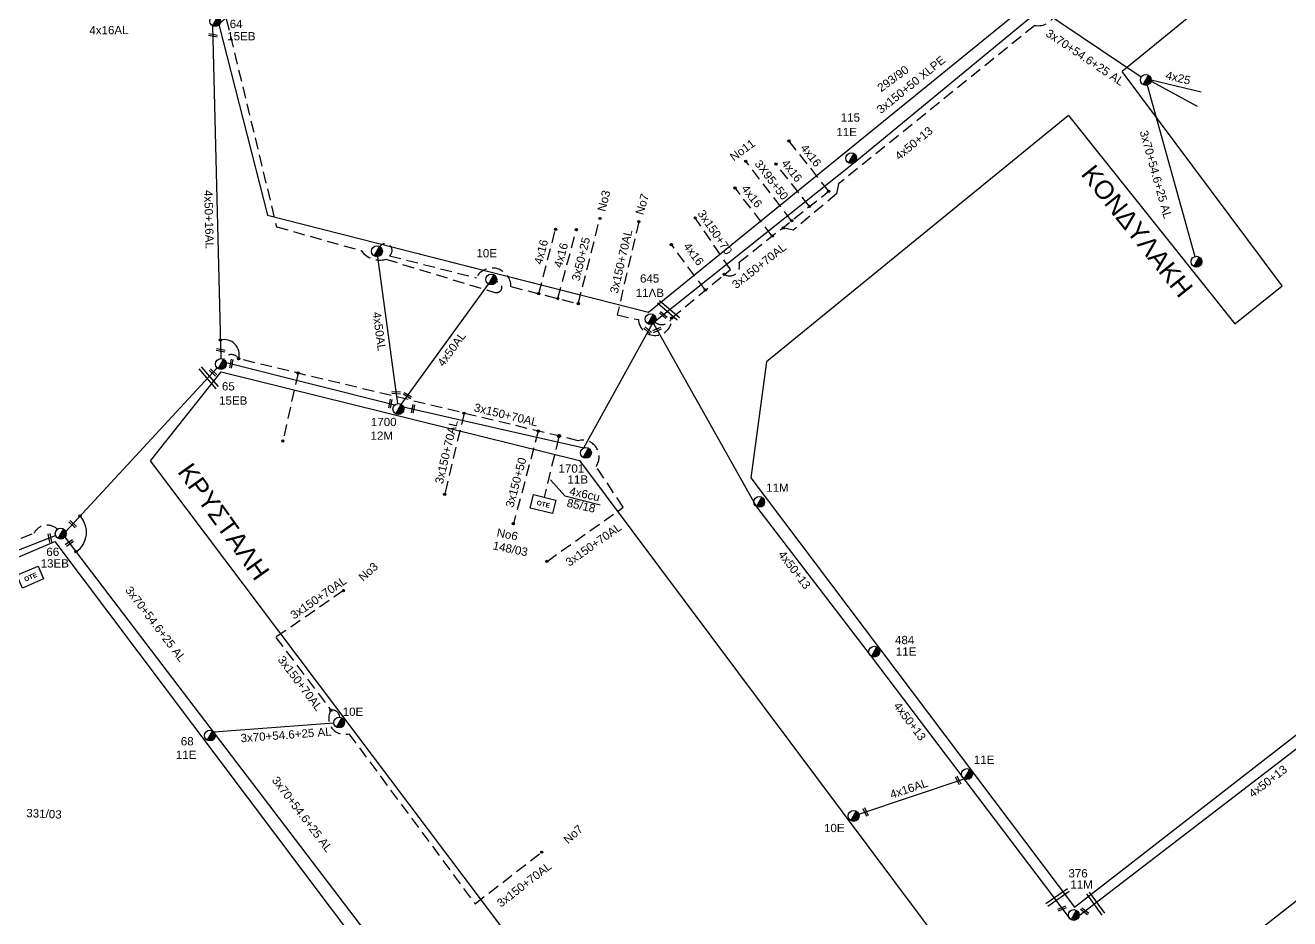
# Model space of a CAD drawing. Header units: millimetres. Extents: x 2910 to 3994, y 712 to 1224.
# Drawn here: x 3578 to 3715.6, y 859.8 to 957 of the extents above; entities that cross this region are included whole.
import ezdxf
from ezdxf.enums import TextEntityAlignment as Align

# ---------------------------------------------------------------- set-up
doc = ezdxf.new("R2010")
doc.units = ezdxf.units.MM
doc.linetypes.add('DASHED', pattern=[19.05, 12.7, -6.35])
for name, color, linetype in [('.15', 7, 'Continuous'), ('3x150+50', 7, 'Continuous'), ('3x150+50 XLPE', 7, 'Continuous'), ('3x150+70', 7, 'Continuous'), ('3x150+70AL', 7, 'Continuous'), ('3x50+25', 7, 'Continuous'), ('3x70+54.6+25 AL', 7, 'Continuous'), ('3X95+50', 7, 'Continuous'), ('4x16', 7, 'Continuous'), ('4x16AL', 7, 'Continuous'), ('4x25', 7, 'Continuous'), ('4x50+13', 7, 'Continuous'), ('4x50+16AL', 7, 'Continuous'), ('4x50AL', 7, 'Continuous'), ('Pillar OTE', 7, 'Continuous'), ('text διευθύνσεων', 7, 'Continuous'), ('TEXT ΚΑΛΩΔΙΩΝ', 7, 'Continuous'), ('Επιγραφές - Σχήματα', 7, 'Continuous'), ('Μηχανική τομή', 7, 'Continuous'), ('Στύλος ΦΜ', 7, 'Continuous'), ('Στύλος ΦΜ @ 1', 7, 'Continuous'), ('Συνδέσεις', 7, 'Continuous'), ('Τομή', 7, 'Continuous'), ('ΥΠΟΒΑΘΡΟ ΔΕΗ', 7, 'Continuous'), ('Υπόβαθρο ΔΕΗ', 7, 'Continuous'), ('Υπόγεια καλώδια Παροχών ΧΤ   4x50AL', 7, 'Continuous'), ('Υπόγεια καλώδια Παροχών ΧΤ   4x6', 7, 'Continuous')]:
    doc.layers.add(name, color=color, linetype=linetype)
doc.styles.get("Standard").update_dxf_attribs({"font": 'arial.ttf'})
doc.linetypes.add('SYN_LINE', pattern='A,0.5,-0.0001,["/\\/\\/\\/",Standard,S=0.1,R=0,X=0,Y=-0.05],-0.25', length=0.7501)
doc.dimstyles.new('ISO-25', dxfattribs={"dimtxt": 2.5, "dimasz": 2.5, "dimexe": 1.25, "dimexo": 0.625, "dimtad": 1, "dimtxsty": 'Standard', "dimcen": 2.5, "dimadec": 0, "dimazin": 0, "dimtfac": 1, "dimtmove": 0, "dimatfit": 3, "dimfxl": 1, "dimarcsym": 0})

# ---------------------------------------------------------------- blocks, each defined once
blk = doc.blocks.new('ΥΠΑΡΧΩΝ ΤΣΙΜΕΝΤΕΝΙΟΣ ΣΤΥΛΟΣ')
at = {"layer": 'Στύλος ΦΜ'}
blk.add_hatch(color=7, dxfattribs=at).paths.add_polyline_path([(-1.29, -2.28, 0.574793), (2.62, 0, 0.268822), (1.3, 2.27)])
at = {"layer": 'Στύλος ΦΜ', "color": 7}
blk.add_line((-1.29, -2.28), (1.3, 2.27), dxfattribs=at)
blk.add_circle((0, 0), 2.62, dxfattribs=at)
at = {"layer": 'Στύλος ΦΜ', "flags": 4}
for tag, p in [('ΤΥΠΟΣ', (-4.91, 3.03)), ('ΑΡΙΘΜΟΣ', (-4.68, 8.05))]:
    blk.add_attdef(tag, p, '', height=4, dxfattribs=at)
blk = doc.blocks.new('ΜΗΧΑΝΙΚΗ ΤΟΜΗ')
at = {"layer": 'Μηχανική τομή', "ltscale": 40}
for p, q in [((-1.9, 0.8), (5.7, 0.8)), ((-1.9, -0.8), (5.7, -0.8))]:
    blk.add_line(p, q, dxfattribs=at)
blk = doc.blocks.new('ΤΟΜΗ')
at = {"layer": 'Τομή', "ltscale": 40}
for p, q in [((-5.7, 0), (17.1, 0)), ((-5.7, -2.8), (17.1, -2.8))]:
    blk.add_line(p, q, dxfattribs=at)
blk = doc.blocks.new('_ΣΥΝΔΕΣΗ')
at = {"layer": 'Συνδέσεις', "linetype": 'SYN_LINE', "ltscale": 40}
blk.add_hatch(color=256, dxfattribs=at).paths.add_polyline_path([(0.5, -0.01, 1), (-0.5, -0.01, 1)])
at = {"layer": 'Συνδέσεις'}
blk.add_circle((0, -0.01), 0.5, dxfattribs=at)
blk = doc.blocks.new('PILLAR ΟΤΕ')
at = {"layer": 'Pillar OTE', "ltscale": 40}
blk.add_lwpolyline([(-3.31, 2.02), (3.39, 2.02), (3.39, -1.99), (-3.31, -1.99)], close=True, dxfattribs=at)
at = {"layer": 'Pillar OTE', "insert": (-1.81, 0.71), "char_height": 1.3575, "width": 109.961, "attachment_point": 1}
blk.add_mtext('{\\fArial|b1|i0|c161|p34;OTE}', dxfattribs=at)
blk = doc.blocks.new('TSONTA XT1')
at = {"ltscale": 40}
h = blk.add_hatch(color=256, dxfattribs=at)
h.dxf.hatch_style = 1
h.paths.add_polyline_path([(595.96, 2487.66), (597.07, 2488.77), (595.96, 2489.87), (594.85, 2488.77)])
blk.add_lwpolyline([(594.85, 2488.77), (595.96, 2489.87), (597.07, 2488.77), (595.96, 2487.66)], close=True, dxfattribs=at)

msp = doc.modelspace()

# ---------------------------------------------------------------- linework, layer by layer
at = {"layer": '.15', "color": 30, "linetype": 'DASHED', "lineweight": -3, "ltscale": 0.1}
msp.add_lwpolyline([(3498.37, 822.45), (3498.2, 820.6), (3486.32, 821.56), (3492.28, 891.06), (3533.71, 909.21, -1.556006), (3536.78, 908.39), (3549.44, 898.52), (3565.12, 896.45), (3578.97, 901.71, -0.509711), (3581.52, 902.14, -105.126154)], format="xyb", dxfattribs=at)
at = {"layer": '3x150+50', "color": 6, "linetype": 'DASHED', "lineweight": -3, "ltscale": 0.1}
msp.add_lwpolyline([(3599.45, 959.55), (3605.36, 935.06), (3614.58, 932.47, 0.315725), (3617.26, 931.53), (3629.11, 927.92, 1.166677), (3629.27, 929.1, 0.119171)], format="xyb", dxfattribs=at)
at = {"layer": '3x150+50', "color": 62, "linetype": 'DASHED', "lineweight": -3, "ltscale": 0.1}
msp.add_lwpolyline([(3633.84, 912.83), (3631.14, 902.73)], dxfattribs=at)
at = {"layer": '3x150+50 XLPE', "color": 85, "linetype": 'DASHED', "lineweight": -3, "ltscale": 0.1}
msp.add_lwpolyline([(3690.13, 958.37, -0.388975), (3687.85, 956.99), (3666.49, 939.73), (3666.3, 938.66), (3661.59, 934.69), (3660.49, 934.95)], format="xyb", dxfattribs=at)
at = {"layer": '3x150+70', "color": 85, "linetype": 'DASHED', "lineweight": -3, "ltscale": 0.1}
msp.add_lwpolyline([(3654.09, 929.88), (3654.75, 930.43), (3650.91, 936.04)], dxfattribs=at)
at = {"layer": '3x150+70AL', "color": 85, "linetype": 'DASHED', "lineweight": -3, "ltscale": 0.1}
for points in [[(3654.09, 929.88, 0.709512), (3655.68, 931.2), (3665.45, 938.94)], [(3644.78, 935.62), (3642.43, 925.5), (3644.73, 924.96, 0.998763), (3648.36, 925.14, 0.819837)], [(3646.46, 924.74, 0.519412), (3648.36, 925.14), (3654.09, 929.88)]]:
    msp.add_lwpolyline(points, format="xyb", dxfattribs=at)
at = {"layer": '3x150+70AL', "color": 6, "linetype": 'DASHED', "lineweight": -3, "ltscale": 0.1}
msp.add_lwpolyline([(3616.59, 932.91, -1.134731), (3617.67, 931.91), (3627.08, 929.52, -0.775852), (3630.87, 928.56), (3638.19, 926.7)], format="xyb", dxfattribs=at)
at = {"layer": '3x150+70AL', "color": 62, "linetype": 'DASHED', "lineweight": -3, "ltscale": 0.1}
msp.add_lwpolyline([(3643.07, 904.53), (3640.13, 908.99, 0.705065), (3638.19, 911.78), (3601.24, 920.7, 0.588138), (3599.6, 920.64, -2.568899)], format="xyb", dxfattribs=at)
for points in [[(3607.7, 919.14), (3606.05, 911.76)], [(3625.77, 914.78), (3623.66, 905.95)], [(3634.79, 898.65), (3643.07, 904.53)]]:
    msp.add_lwpolyline(points, dxfattribs=at)
at = {"layer": '3x150+70AL', "color": 30, "linetype": 'DASHED', "lineweight": -3, "ltscale": 0.1}
for points in [[(3612.65, 895.47), (3605.28, 890.38), (3611.28, 882.45, -0.460953), (3612.24, 881.7)], [(3611.28, 882.45, 0.673885), (3613.24, 879.88), (3626.96, 861.38), (3634.22, 867)]]:
    msp.add_lwpolyline(points, format="xyb", dxfattribs=at)
at = {"layer": '3x50+25', "color": 6, "linetype": 'DASHED', "lineweight": -3, "ltscale": 0.1}
msp.add_lwpolyline([(3638.19, 926.7), (3640.58, 936.13)], dxfattribs=at)
at = {"layer": '3x70+54.6+25 AL', "color": 173, "linetype": 'SYN_LINE', "lineweight": -3, "ltscale": 10}
for points in [[(3688.48, 958.75), (3699.45, 951.37)], [(3700.09, 950.48), (3705.29, 931.82)]]:
    msp.add_lwpolyline(points, dxfattribs=at)
at = {"layer": '3x70+54.6+25 AL', "color": 30, "linetype": 'SYN_LINE', "lineweight": -3, "ltscale": 10}
for points in [[(3582.34, 901.3), (3598.69, 879.82), (3617.94, 854.5), (3642.38, 821.66)], [(3598.55, 880.09), (3611.6, 881.07)]]:
    msp.add_lwpolyline(points, dxfattribs=at)
at = {"layer": '3X95+50', "color": 85, "linetype": 'DASHED', "lineweight": -3, "ltscale": 0.1}
msp.add_lwpolyline([(3661.39, 935.73), (3656.42, 942.19)], dxfattribs=at)
at = {"layer": '4x16', "color": 85, "linetype": 'DASHED', "lineweight": -3, "ltscale": 0.1}
for points in [[(3665.45, 938.94), (3661.13, 944.39)], [(3663.35, 937.28), (3659.72, 941.89)], [(3659.29, 934.06), (3655.25, 939.29)], [(3652.02, 928.17), (3648.33, 933.13)]]:
    msp.add_lwpolyline(points, dxfattribs=at)
at = {"layer": '4x16', "color": 6, "linetype": 'DASHED', "lineweight": -3, "ltscale": 0.1}
for points in [[(3633.89, 927.79), (3635.72, 934.79)], [(3635.97, 927.26), (3637.99, 934.75)]]:
    msp.add_lwpolyline(points, dxfattribs=at)
at = {"layer": '4x16AL', "color": 30, "linetype": 'Continuous', "lineweight": -3, "ltscale": 0.1}
msp.add_lwpolyline([(3582.43, 901.89), (3598.91, 919.7)], dxfattribs=at)
at = {"layer": '4x16AL', "color": 6, "linetype": 'Continuous', "lineweight": -3, "ltscale": 0.1}
for points in [[(3568.19, 896.36), (3581.33, 901.46)], [(3668.71, 871.13), (3680.19, 874.99)]]:
    msp.add_lwpolyline(points, dxfattribs=at)
at = {"layer": '4x25', "color": 173, "linetype": 'SYN_LINE', "lineweight": -3, "ltscale": 7}
for points in [[(3700.52, 950.92), (3705.52, 948.2)], [(3700.53, 951.07), (3705.97, 949.74)]]:
    msp.add_lwpolyline(points, dxfattribs=at)
at = {"layer": '4x50+13', "color": 173, "linetype": 'Continuous', "lineweight": -3, "ltscale": 0.1}
msp.add_lwpolyline([(3795.12, 1051.82), (3775.53, 1030.52), (3749.71, 1009.49), (3725.91, 990.11), (3706.67, 973.54), (3688.72, 958.95), (3668.3, 942.1), (3646.6, 924.78)], dxfattribs=at)
at = {"layer": '4x50+13', "color": 6, "linetype": 'Continuous', "lineweight": -3, "ltscale": 0.1}
for points in [[(3638.78, 910.99), (3646.23, 924.45)], [(3646.39, 924.53), (3657.59, 904.6), (3669.94, 888.45), (3680.04, 875.11), (3691.59, 859.86)], [(3599.87, 920.3), (3618.24, 915.68)], [(3619.15, 915.48), (3638.78, 910.99)]]:
    msp.add_lwpolyline(points, dxfattribs=at)
at = {"layer": '4x50+13', "color": 30, "linetype": 'Continuous', "lineweight": -3, "ltscale": 0.1}
msp.add_lwpolyline([(3773.08, 923.64), (3744.62, 900.5), (3721.72, 882.38), (3692.68, 860.08)], dxfattribs=at)
at = {"layer": '4x50+16AL', "color": 62, "linetype": 'Continuous', "lineweight": -3, "ltscale": 0.1}
msp.add_lwpolyline([(3598.4, 956.95), (3599.29, 920.72)], dxfattribs=at)
at = {"layer": '4x50AL', "color": 6, "linetype": 'Continuous', "lineweight": -3, "ltscale": 0.1}
for points in [[(3616.34, 931.81), (3618.54, 915.81)], [(3618.91, 915.74), (3628.44, 928.82)]]:
    msp.add_lwpolyline(points, dxfattribs=at)
at = {"layer": 'TEXT ΚΑΛΩΔΙΩΝ', "color": 7, "linetype": 'Continuous', "ltscale": 0.1}
for points in [[(3618.35, 932.77), (3628.29, 930.24)], [(3630.73, 929.63), (3638.43, 927.67)]]:
    msp.add_lwpolyline(points, dxfattribs=at)
at = {"layer": 'ΥΠΟΒΑΘΡΟ ΔΕΗ', "color": 7, "lineweight": -3, "ltscale": 0.1}
msp.add_arc((3582.15, 901.81), 2.54, 303.6922, 43.8928, dxfattribs=at)
at = {"layer": 'Υπόβαθρο ΔΕΗ', "linetype": 'Continuous', "lineweight": -3}
for points in [[(3713.04, 980.44), (3676.07, 1030.92), (3599.1, 957.07), (3604.37, 936.32), (3645.85, 925.78), (3713.04, 980.44)], [(3691.52, 947.19), (3658.66, 920.36), (3656.97, 907.75), (3692.19, 861.02), (3742.67, 900.27), (3756.46, 921.05), (3720.15, 970.58), (3697.37, 951.97)], [(3691.52, 947.19), (3709.61, 924.52), (3714.77, 928.64), (3697.37, 951.97)], [(3681.19, 852.25), (3651.93, 829.54), (3591.66, 909.59), (3599.35, 919.26), (3638.31, 909.63), (3681.19, 852.25)], [(3560.14, 799.58), (3568.55, 895.41), (3581.25, 900.81), (3641.14, 821.15), (3611.48, 797.25), (3560.14, 799.58)]]:
    msp.add_lwpolyline(points, dxfattribs=at)
msp.add_lwpolyline([(3739.39, 799.69), (3700.9, 849.63), (3769.63, 903.49), (3807.76, 850.92)], close=True, dxfattribs=at)
msp.add_arc((3599.65, 921.14), 1.65, 344.4657, 104.4398, dxfattribs=at)
at = {"layer": 'Υπόγεια καλώδια Παροχών ΧΤ   4x6', "color": 62, "linetype": 'DASHED', "ltscale": 0.1}
msp.add_lwpolyline([(3636.04, 912.07), (3634.47, 905.65)], dxfattribs=at)

# ---------------------------------------------------------------- block references
at = {"layer": 'Pillar OTE', "xscale": 0.375, "yscale": 0.375, "zscale": 0.375}
for p, rotation in [((3634.34, 904.88), 346), ((3578.56, 896.92), 23)]:
    msp.add_blockref('PILLAR ΟΤΕ', p, dxfattribs=dict(at, rotation=rotation))
at = {"layer": 'Μηχανική τομή', "lineweight": -3, "xscale": 0.1249999999999999, "yscale": 0.1249999999999999, "zscale": 0.2499999999999677}
for p, rotation in [((3598.21, 955.96), 348.7771571276485), ((3647.26, 925.62), 317.7198140050951), ((3645.57, 923.96), 317.7198140050951), ((3646.56, 923.76), 22.63771021118901), ((3599.06, 921.69), 348.7771571276485), ((3600.48, 920.4), 258.8737512661074), ((3598.28, 919.36), 316.9209339551613), ((3617.78, 916.04), 258.8737512661074), ((3618.15, 917.04), 356.7168691953358), ((3619.4, 916.83), 329.2418823462738), ((3620.23, 915.48), 258.8737512661074), ((3583.01, 902.87), 316.9209339551613), ((3580.63, 901.42), 281.3501466886984), ((3582.63, 900.53), 35.78771400839146), ((3679.64, 874.57), 115.3901898144967), ((3669.58, 871.13), 115.3901898144967), ((3690.61, 860.8), 22.63771021118901), ((3693.1, 860.72), 322.4558417461906)]:
    msp.add_blockref('ΜΗΧΑΝΙΚΗ ΤΟΜΗ', p, dxfattribs=dict(at, rotation=rotation))
at = {"layer": 'Στύλος ΦΜ @ 1', "lineweight": -3, "ltscale": 40}
ref = msp.add_blockref('ΥΠΑΡΧΩΝ ΤΣΙΜΕΝΤΕΝΙΟΣ ΣΤΥΛΟΣ', (3598.69, 957.46), dxfattribs=dict(at, xscale=0.225, yscale=0.225, zscale=0.225))
ref.add_attrib('ΤΥΠΟΣ', '15ΕΒ', dxfattribs={"layer": 'Στύλος ΦΜ', "height": 0.9, "flags": 4}).set_placement((3600, 955.09), align=Align.BOTTOM_LEFT)
ref.add_attrib('ΑΡΙΘΜΟΣ', '64', (3600.27, 956.69), dxfattribs={"layer": 'Στύλος ΦΜ', "height": 0.9, "flags": 4})
at = {"layer": 'Στύλος ΦΜ @ 1', "lineweight": -3, "ltscale": 40, "xscale": 0.225, "yscale": 0.225, "zscale": 0.225}
for p in [(3699.94, 951.05), (3616.29, 932.4), (3705.45, 931.26)]:
    msp.add_blockref('ΥΠΑΡΧΩΝ ΤΣΙΜΕΝΤΕΝΙΟΣ ΣΤΥΛΟΣ', p, dxfattribs=at)
at = {"layer": 'Στύλος ΦΜ @ 1', "lineweight": -3, "ltscale": 40}
ref = msp.add_blockref('ΥΠΑΡΧΩΝ ΤΣΙΜΕΝΤΕΝΙΟΣ ΣΤΥΛΟΣ', (3667.89, 942.53), dxfattribs=dict(at, xscale=0.225, yscale=0.225, zscale=0.225))
ref.add_attrib('ΤΥΠΟΣ', '11E', dxfattribs={"layer": 'Στύλος ΦΜ', "height": 0.9, "flags": 4}).set_placement((3666.27, 944.66), align=Align.BOTTOM_LEFT)
ref.add_attrib('ΑΡΙΘΜΟΣ', '115', (3666.75, 946.51), dxfattribs={"layer": 'Στύλος ΦΜ', "height": 0.9, "flags": 4})
ref = msp.add_blockref('ΥΠΑΡΧΩΝ ΤΣΙΜΕΝΤΕΝΙΟΣ ΣΤΥΛΟΣ', (3628.73, 929.33), dxfattribs=dict(at, xscale=0.225, yscale=0.225, zscale=0.225))
ref.add_attrib('ΤΥΠΟΣ', '10Ε', dxfattribs={"layer": 'Στύλος ΦΜ', "height": 0.9, "flags": 4}).set_placement((3627.11, 931.47), align=Align.BOTTOM_LEFT)
ref = msp.add_blockref('ΥΠΑΡΧΩΝ ΤΣΙΜΕΝΤΕΝΙΟΣ ΣΤΥΛΟΣ', (3646.06, 925.01), dxfattribs=dict(at, xscale=0.225, yscale=0.225, zscale=0.225))
ref.add_attrib('ΤΥΠΟΣ', '11ΛΒ', dxfattribs={"layer": 'Στύλος ΦΜ', "height": 0.9, "flags": 4}).set_placement((3644.44, 927.15), align=Align.BOTTOM_LEFT)
ref.add_attrib('ΑΡΙΘΜΟΣ', '645', (3644.91, 928.99), dxfattribs={"layer": 'Στύλος ΦΜ', "height": 0.9, "flags": 4})
ref = msp.add_blockref('ΥΠΑΡΧΩΝ ΤΣΙΜΕΝΤΕΝΙΟΣ ΣΤΥΛΟΣ', (3599.31, 920.13), dxfattribs=dict(at, xscale=0.225, yscale=0.225, zscale=0.225))
ref.add_attrib('ΤΥΠΟΣ', '15ΕΒ', dxfattribs={"layer": 'Στύλος ΦΜ', "height": 0.9, "flags": 4}).set_placement((3599.11, 915.43), align=Align.BOTTOM_LEFT)
ref.add_attrib('ΑΡΙΘΜΟΣ', '65', (3599.42, 917.25), dxfattribs={"layer": 'Στύλος ΦΜ', "height": 0.9, "flags": 4})
ref = msp.add_blockref('ΥΠΑΡΧΩΝ ΤΣΙΜΕΝΤΕΝΙΟΣ ΣΤΥΛΟΣ', (3618.62, 915.23), dxfattribs=dict(at, xscale=0.225, yscale=0.225, zscale=0.225))
ref.add_attrib('ΤΥΠΟΣ', '12M', dxfattribs={"layer": 'Στύλος ΦΜ', "height": 0.9, "flags": 4}).set_placement((3615.59, 911.61), align=Align.BOTTOM_LEFT)
ref.add_attrib('ΑΡΙΘΜΟΣ', '1700', (3615.63, 913.37), dxfattribs={"layer": 'Στύλος ΦΜ', "height": 0.9, "flags": 4})
ref = msp.add_blockref('ΥΠΑΡΧΩΝ ΤΣΙΜΕΝΤΕΝΙΟΣ ΣΤΥΛΟΣ', (3639.03, 910.46), dxfattribs=dict(at, xscale=0.225, yscale=0.225, zscale=0.225))
ref.add_attrib('ΤΥΠΟΣ', '11B', dxfattribs={"layer": 'Στύλος ΦΜ', "height": 0.9, "flags": 4}).set_placement((3637.02, 906.85), align=Align.BOTTOM_LEFT)
ref.add_attrib('ΑΡΙΘΜΟΣ', '1701', (3636.04, 908.3), dxfattribs={"layer": 'Στύλος ΦΜ', "height": 0.9, "flags": 4})
ref = msp.add_blockref('ΥΠΑΡΧΩΝ ΤΣΙΜΕΝΤΕΝΙΟΣ ΣΤΥΛΟΣ', (3657.88, 905.12), dxfattribs=dict(at, xscale=0.225, yscale=0.225, zscale=0.225))
ref.add_attrib('ΤΥΠΟΣ', '11Μ', dxfattribs={"layer": 'Στύλος ΦΜ', "height": 0.9, "flags": 4}).set_placement((3658.64, 905.95), align=Align.BOTTOM_LEFT)
ref = msp.add_blockref('ΥΠΑΡΧΩΝ ΤΣΙΜΕΝΤΕΝΙΟΣ ΣΤΥΛΟΣ', (3581.88, 901.67), dxfattribs=dict(at, xscale=0.225, yscale=0.225, zscale=0.225))
ref.add_attrib('ΤΥΠΟΣ', '13ΕΒ', dxfattribs={"layer": 'Στύλος ΦΜ', "height": 0.9, "flags": 4}).set_placement((3579.7, 897.71), align=Align.BOTTOM_LEFT)
ref.add_attrib('ΑΡΙΘΜΟΣ', '66', (3580.32, 899.24), dxfattribs={"layer": 'Στύλος ΦΜ', "height": 0.9, "flags": 4})
ref = msp.add_blockref('ΥΠΑΡΧΩΝ ΤΣΙΜΕΝΤΕΝΙΟΣ ΣΤΥΛΟΣ', (3670.4, 888.82), dxfattribs=dict(at, xscale=0.225, yscale=0.225, zscale=0.225))
ref.add_attrib('ΤΥΠΟΣ', '11Ε', dxfattribs={"layer": 'Στύλος ΦΜ', "height": 0.9, "flags": 4}).set_placement((3672.74, 888.11), align=Align.BOTTOM_LEFT)
ref.add_attrib('ΑΡΙΘΜΟΣ', '484', (3672.65, 889.64), dxfattribs={"layer": 'Στύλος ΦΜ', "height": 0.9, "flags": 4})
ref = msp.add_blockref('ΥΠΑΡΧΩΝ ΤΣΙΜΕΝΤΕΝΙΟΣ ΣΤΥΛΟΣ', (3612.18, 881.11), dxfattribs=dict(at, xscale=0.225, yscale=0.225, zscale=0.225))
ref.add_attrib('ΤΥΠΟΣ', '10Ε', dxfattribs={"layer": 'Στύλος ΦΜ', "height": 0.9, "flags": 4}).set_placement((3612.56, 881.56), align=Align.BOTTOM_LEFT)
ref = msp.add_blockref('ΥΠΑΡΧΩΝ ΤΣΙΜΕΝΤΕΝΙΟΣ ΣΤΥΛΟΣ', (3598.12, 879.69), dxfattribs=dict(at, xscale=0.225, yscale=0.225, zscale=0.225))
ref.add_attrib('ΤΥΠΟΣ', '11Ε', dxfattribs={"layer": 'Στύλος ΦΜ', "height": 0.9, "flags": 4}).set_placement((3594.41, 876.88), align=Align.BOTTOM_LEFT)
ref.add_attrib('ΑΡΙΘΜΟΣ', '68', (3594.95, 878.62), dxfattribs={"layer": 'Στύλος ΦΜ', "height": 0.9, "flags": 4})
ref = msp.add_blockref('ΥΠΑΡΧΩΝ ΤΣΙΜΕΝΤΕΝΙΟΣ ΣΤΥΛΟΣ', (3680.48, 875.5), dxfattribs=dict(at, xscale=0.225, yscale=0.225, zscale=0.225))
ref.add_attrib('ΤΥΠΟΣ', '11Ε', dxfattribs={"layer": 'Στύλος ΦΜ', "height": 0.9, "flags": 4}).set_placement((3681.23, 876.34), align=Align.BOTTOM_LEFT)
ref = msp.add_blockref('ΥΠΑΡΧΩΝ ΤΣΙΜΕΝΤΕΝΙΟΣ ΣΤΥΛΟΣ', (3668.15, 870.94), dxfattribs=dict(at, xscale=0.225, yscale=0.225, zscale=0.225))
ref.add_attrib('ΤΥΠΟΣ', '10Ε', dxfattribs={"layer": 'Στύλος ΦΜ', "height": 0.9, "flags": 4}).set_placement((3664.93, 868.91), align=Align.BOTTOM_LEFT)
ref = msp.add_blockref('ΥΠΑΡΧΩΝ ΤΣΙΜΕΝΤΕΝΙΟΣ ΣΤΥΛΟΣ', (3692.1, 860.16), dxfattribs=dict(at, xscale=0.225, yscale=0.225, zscale=0.225))
ref.add_attrib('ΤΥΠΟΣ', '11Μ', dxfattribs={"layer": 'Στύλος ΦΜ', "height": 0.9, "flags": 4}).set_placement((3691.73, 862.76), align=Align.BOTTOM_LEFT)
ref.add_attrib('ΑΡΙΘΜΟΣ', '376', (3691.52, 864.25), dxfattribs={"layer": 'Στύλος ΦΜ', "height": 0.9, "flags": 4})
at = {"layer": 'Συνδέσεις', "lineweight": -3, "xscale": 0.25, "yscale": 0.25, "zscale": 0.25}
for p in [(3661.13, 944.39), (3656.42, 942.19), (3659.72, 941.89), (3655.25, 939.29), (3665.45, 938.94), (3663.35, 937.28), (3640.54, 935.97), (3644.78, 935.62), (3650.91, 936.04), (3661.4, 935.73), (3635.72, 934.79), (3637.99, 934.76), (3659.29, 934.07), (3660.5, 934.95), (3648.33, 933.13), (3654.09, 929.89), (3633.89, 927.79), (3635.97, 927.26), (3652.02, 928.18), (3638.19, 926.7), (3648.36, 925.15), (3599.24, 922.74), (3601.24, 920.7), (3607.7, 919.14), (3625.77, 914.78), (3633.84, 912.83), (3606.05, 911.76), (3623.66, 905.95), (3583.98, 903.58), (3631.14, 902.74), (3583.56, 899.7), (3634.79, 898.65), (3612.65, 895.47), (3611.29, 882.45), (3634.22, 867)]:
    msp.add_blockref('_ΣΥΝΔΕΣΗ', p, dxfattribs=at)
at = {"layer": 'Συνδέσεις', "xscale": 0.2, "yscale": 0.2, "zscale": 0.2, "rotation": 346.280215019126}
msp.add_blockref('TSONTA XT1', (3402.25, 457), dxfattribs=at)
at = {"layer": 'Τομή', "lineweight": -3, "xscale": 0.125, "yscale": 0.125, "zscale": 0.2499999999999997}
for p, rotation in [((3648.42, 925.35), 139.2328911016411), ((3597.63, 919.29), 310.6151942878682), ((3689.66, 861.82), 34.88497155631342), ((3694.2, 862.08), 305.6993210026235)]:
    msp.add_blockref('ΤΟΜΗ', p, dxfattribs=dict(at, rotation=rotation))

# ---------------------------------------------------------------- texts
at = {"layer": 'text διευθύνσεων', "color": 7, "linetype": 'Continuous', "lineweight": -3, "ltscale": 0.1}
for s, rotation, p in [('KONΔΥΛΑΚΗ', 308.5831, (3699, 934.6)), ('ΚΡΥΣΤΑΛΗ', 305.5202, (3599.62, 902.97))]:
    msp.add_text(s, height=2, rotation=rotation, dxfattribs=at).set_placement(p, align=Align.MIDDLE_CENTER)
at = {"layer": 'TEXT ΚΑΛΩΔΙΩΝ', "color": 7, "linetype": 'Continuous', "lineweight": -3, "ltscale": 0.1}
for s, rotation, p in [('4x16AL', 0.451, (3587.13, 956.47)), ('3x70+54.6+25 AL', 326.085, (3693.33, 953.51)), ('3x150+50 XLPE', 38.9366, (3674.39, 950.54)), ('293/90', 36.2408, (3672.43, 951.19)), ('4x25', 346.2968, (3703.46, 951.28)), ('4x50+13', 39.5179, (3674.69, 944.16)), ('3x70+54.6+25 AL', 285.5923, (3701.03, 940.76)), ('No11', 36.2408, (3656.05, 943.42)), ('4x16', 308.3981, (3663.51, 942.83)), ('3X95+50', 307.5795, (3659.22, 940.17)), ('4x16', 308.2605, (3661.43, 941.17)), ('4x50+16AL', 271.4141, (3598.02, 935.87)), ('No3', 76, (3640.97, 937.89)), ('No7', 73.7189, (3645.14, 937.52)), ('4x16', 307.7657, (3657.08, 938.39)), ('3x150+70', 304.4358, (3653.07, 934.48)), ('3x150+70AL', 76.9004, (3642.85, 931.3)), ('4x16', 75.3574, (3634.14, 932.33)), ('4x16', 74.9941, (3636.31, 931.97)), ('3x50+25', 76.0049, (3638.47, 931.55)), ('4x16', 306.6729, (3650.75, 932.11)), ('3x150+70AL', 38.3981, (3657.87, 930.82)), ('4x50AL', 277.8431, (3616.55, 923.69)), ('4x50AL', 53.9228, (3624.41, 921.75)), ('3x150+70AL', 346.4214, (3630.33, 914.6)), ('3x150+70AL', 76.568, (3623.84, 910.57)), ('3x150+50', 74.9931, (3631.41, 907.24)), ('3x150+70AL', 35.3752, (3639.85, 900.48)), ('No6', 348.3848, (3630.48, 901.58)), ('148/03', 348.3848, (3630.8, 900.02)), ('No3', 42.3959, (3615.34, 897.52)), ('4x50+13', 307.4035, (3661.72, 897.73)), ('3x70+54.6+25 AL', 307.2801, (3592.21, 891.83)), ('3x150+70AL', 34.6113, (3609.93, 894.69)), ('3x150+70AL', 307.1133, (3607.94, 885.38)), ('4x50+13', 307.1062, (3674.27, 881.24)), ('3x70+54.6+25 AL', 4.2981, (3606.4, 879.77)), ('4x50+13', 37.5194, (3713.22, 874.71)), ('3x70+54.6+25 AL', 307.242, (3608.16, 871.13)), ('4x16AL', 18.5639, (3674.16, 873.91)), ('331/03', 357.3418, (3580.06, 871.18)), ('No7', 42.1608, (3637.63, 868.95)), ('3x150+70AL', 37.7314, (3632.31, 863.48))]:
    msp.add_text(s, height=0.9, rotation=rotation, dxfattribs=at).set_placement(p, align=Align.MIDDLE_CENTER)
at = {"layer": 'Υπόγεια καλώδια Παροχών ΧΤ   4x50AL', "color": 7, "ltscale": 0.2, "char_height": 0.9, "attachment_point": 1, "rotation": 347.641}
for s, insert in [('4x6cu', (3637.35, 906.77)), ('85/18', (3637.07, 905.49))]:
    msp.add_mtext_dynamic_manual_height_columns(s, width=1.8, gutter_width=12.5, heights=[0.118], dxfattribs=dict(at, insert=insert))

# ---------------------------------------------------------------- leaders
at = {"layer": 'Επιγραφές - Σχήματα'}
msp.add_leader([(3635.16, 907.51), (3636.72, 905.79), (3640.59, 904.82)], dimstyle='ISO-25', override={"dimasz": 0.5, "dimgap": 0.625, "dimtad": 0}, dxfattribs=at)

doc.saveas('drawing.dxf')
